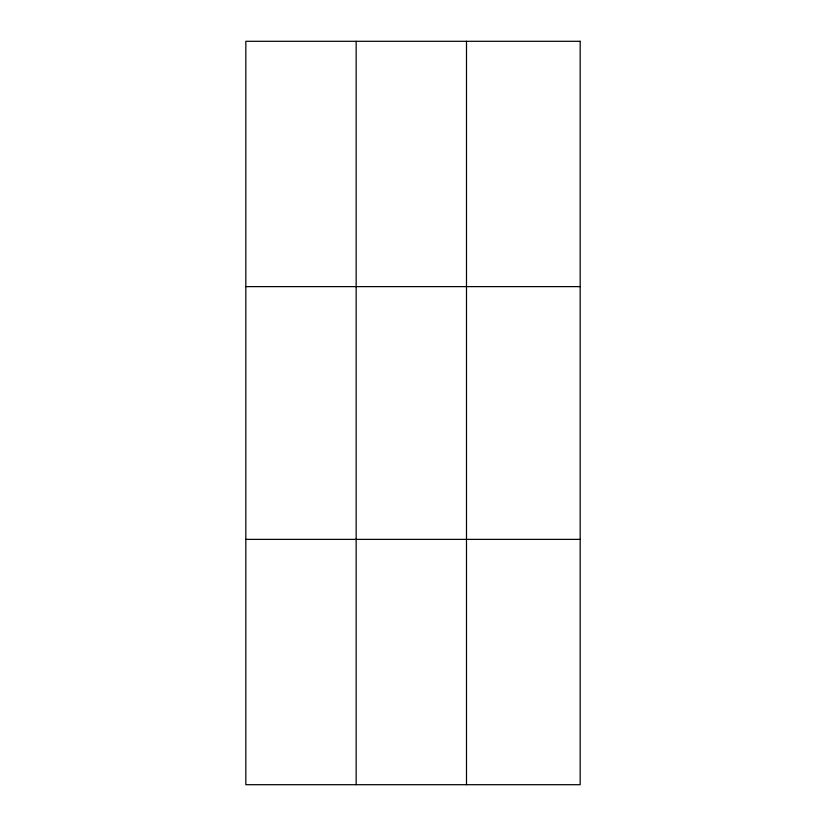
<?xml version="1.0" encoding="UTF-8"?>
<svg xmlns="http://www.w3.org/2000/svg" width="826" height="826" viewBox="0 0 826 826"><rect width="100%" height="100%" fill="white"/><g stroke="black" fill="none" stroke-linecap="round" stroke-linejoin="round"><path stroke-width="1.24" d="M356.161 784.7L356.161 41.3M466.494 784.7L466.494 41.3M245.828 286.622L580.172 286.622M245.828 539.378L580.172 539.378M580.172 41.3L580.172 784.7L245.828 784.7L245.828 41.3L580.172 41.3"/></g></svg>
